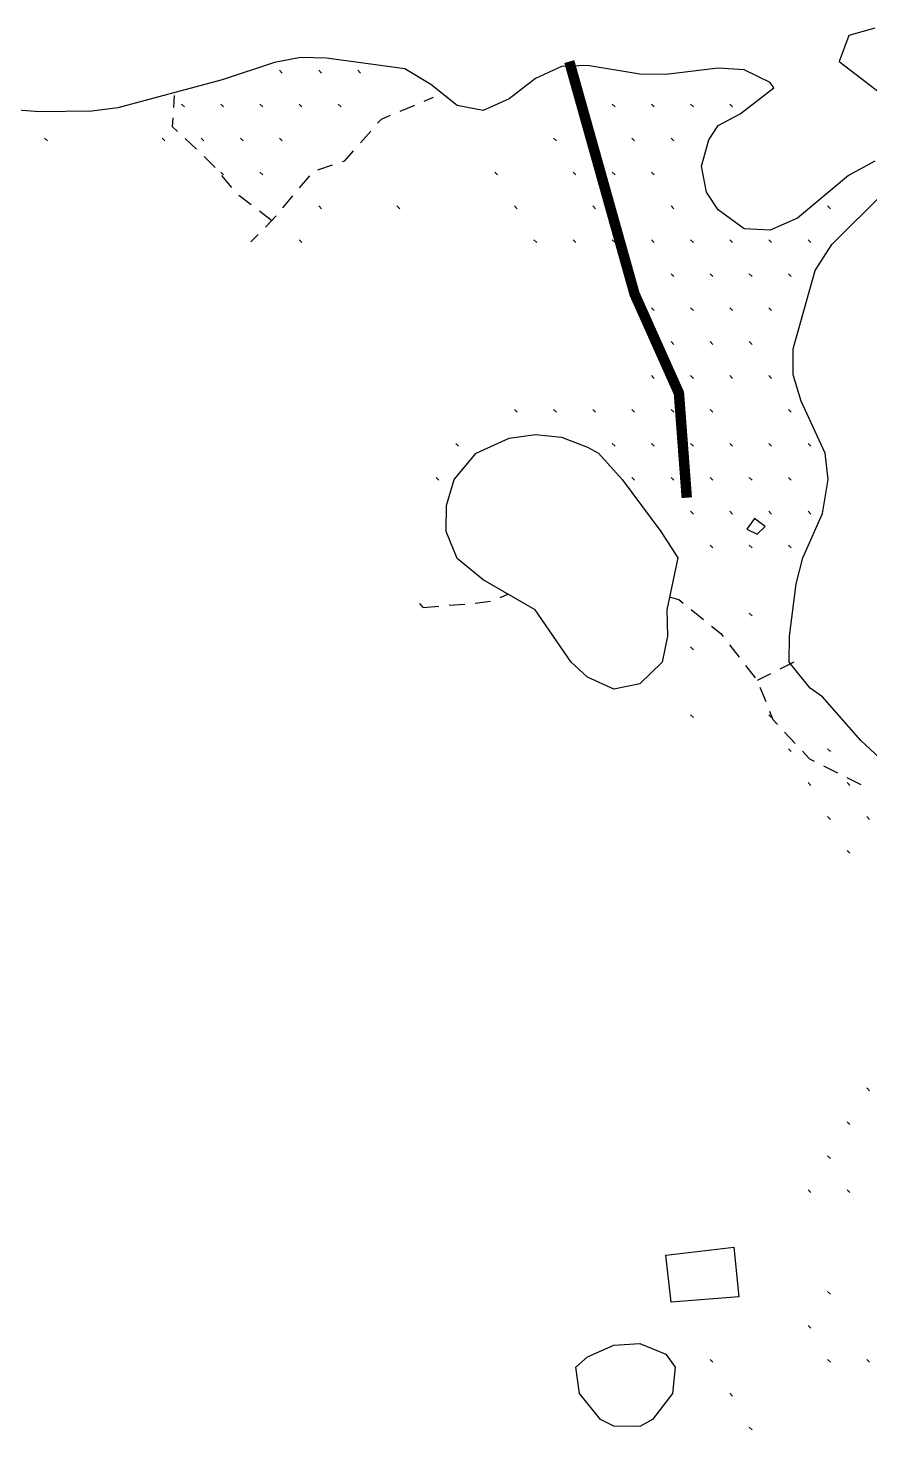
# Model space of a CAD drawing. Header units: millimetres. Extents: x -1 to 1201, y -1 to 901.
# Drawn here: x 86.5 to 151, y 369.7 to 477 of the extents above; entities that cross this region are included whole.
import ezdxf

# ---------------------------------------------------------------- set-up
doc = ezdxf.new("R2010")
doc.units = ezdxf.units.MM
doc.layers.add('ETCH', color=7, linetype='CONTINUOUS')
doc.layers.add('SCORE', color=5, linetype='CONTINUOUS')

msp = doc.modelspace()

# ---------------------------------------------------------------- linework, layer by layer
at = {"layer": 'ETCH', "const_width": 0.8}
msp.add_lwpolyline([(127.984, 474.481), (132.984, 456.681), (136.384, 449.081), (136.984, 441.081)], dxfattribs=at)
at = {"layer": 'ETCH'}
for points in [[(105.778, 473.815), (105.99, 473.602)], [(108.778, 473.815), (108.99, 473.602)], [(111.778, 473.815), (111.99, 473.602)], [(97.677, 470.97), (97.706, 471.425), (97.734, 471.881)], [(116.873, 471.451), (117.229, 471.599), (117.584, 471.747)], [(98.278, 471.217), (98.49, 471.004)], [(101.278, 471.217), (101.49, 471.004)], [(104.278, 471.217), (104.49, 471.004)], [(107.278, 471.217), (107.49, 471.004)], [(110.278, 471.217), (110.49, 471.004)], [(113.297, 469.752), (113.584, 470.081), (114.289, 470.374)], [(115.027, 470.682), (116.135, 471.143)], [(131.278, 471.217), (131.49, 471.004)], [(134.278, 471.217), (134.49, 471.004)], [(137.278, 471.217), (137.49, 471.004)], [(140.278, 471.217), (140.49, 471.004)], [(97.956, 469.134), (97.584, 469.481), (97.627, 470.171)], [(87.778, 468.619), (87.99, 468.406)], [(96.778, 468.619), (96.99, 468.406)], [(99.418, 467.769), (98.541, 468.588)], [(99.778, 468.619), (99.99, 468.406)], [(102.778, 468.619), (102.99, 468.406)], [(105.778, 468.619), (105.99, 468.406)], [(111.98, 468.247), (112.77, 469.15)], [(126.778, 468.619), (126.99, 468.406)], [(132.778, 468.619), (132.99, 468.406)], [(135.778, 468.619), (135.99, 468.406)], [(100.843, 466.37), (100.003, 467.223)], [(110.609, 466.822), (110.784, 466.881), (111.453, 467.645)], [(101.278, 466.021), (101.49, 465.808)], [(104.278, 466.021), (104.49, 465.808)], [(108.712, 466.19), (109.85, 466.569)], [(122.278, 466.021), (122.49, 465.808)], [(128.278, 466.021), (128.49, 465.808)], [(131.278, 466.021), (131.49, 465.808)], [(134.278, 466.021), (134.49, 465.808)], [(102.124, 464.833), (101.355, 465.755)], [(107.318, 464.815), (108.091, 465.733)], [(103.599, 463.5), (102.648, 464.232)], [(106.03, 463.285), (106.803, 464.203)], [(105.184, 462.281), (104.233, 463.012)], [(108.778, 463.423), (108.99, 463.21)], [(114.778, 463.423), (114.99, 463.21)], [(123.778, 463.423), (123.99, 463.21)], [(129.778, 463.423), (129.99, 463.21)], [(135.778, 463.423), (135.99, 463.21)], [(147.778, 463.423), (147.99, 463.21)], [(104.699, 461.795), (105.515, 462.673)], [(103.567, 460.663), (103.85, 460.946), (104.133, 461.229)], [(107.278, 460.825), (107.49, 460.612)], [(125.278, 460.825), (125.49, 460.612)], [(128.278, 460.825), (128.49, 460.612)], [(131.278, 460.825), (131.49, 460.612)], [(134.278, 460.825), (134.49, 460.612)], [(137.278, 460.825), (137.49, 460.612)], [(140.278, 460.825), (140.49, 460.612)], [(143.278, 460.825), (143.49, 460.612)], [(146.278, 460.825), (146.49, 460.612)], [(132.778, 458.227), (132.99, 458.014)], [(135.778, 458.227), (135.99, 458.014)], [(138.778, 458.227), (138.99, 458.014)], [(141.778, 458.227), (141.99, 458.014)], [(144.778, 458.227), (144.99, 458.014)], [(134.278, 455.629), (134.49, 455.416)], [(137.278, 455.629), (137.49, 455.416)], [(140.278, 455.629), (140.49, 455.416)], [(143.278, 455.629), (143.49, 455.416)], [(135.778, 453.031), (135.99, 452.818)], [(138.778, 453.031), (138.99, 452.818)], [(141.778, 453.031), (141.99, 452.818)], [(134.278, 450.433), (134.49, 450.22)], [(137.278, 450.433), (137.49, 450.22)], [(140.278, 450.433), (140.49, 450.22)], [(143.278, 450.433), (143.49, 450.22)], [(123.778, 447.835), (123.99, 447.622)], [(126.778, 447.835), (126.99, 447.622)], [(129.778, 447.835), (129.99, 447.622)], [(132.778, 447.835), (132.99, 447.622)], [(135.778, 447.835), (135.99, 447.622)], [(138.778, 447.835), (138.99, 447.622)], [(144.778, 447.835), (144.99, 447.622)], [(119.278, 445.237), (119.49, 445.024)], [(131.278, 445.237), (131.49, 445.024)], [(134.278, 445.237), (134.49, 445.024)], [(137.278, 445.237), (137.49, 445.024)], [(140.278, 445.237), (140.49, 445.024)], [(143.278, 445.237), (143.49, 445.024)], [(146.278, 445.237), (146.49, 445.024)], [(117.778, 442.639), (117.99, 442.426)], [(132.778, 442.639), (132.99, 442.426)], [(135.778, 442.639), (135.99, 442.426)], [(138.778, 442.639), (138.99, 442.426)], [(141.778, 442.639), (141.99, 442.426)], [(144.778, 442.639), (144.99, 442.426)], [(137.278, 440.041), (137.49, 439.828)], [(140.278, 440.041), (140.49, 439.828)], [(143.278, 440.041), (143.49, 439.828)], [(146.278, 440.041), (146.49, 439.828)], [(138.778, 437.443), (138.99, 437.23)], [(141.778, 437.443), (141.99, 437.23)], [(144.778, 437.443), (144.99, 437.23)], [(116.784, 432.681), (116.53, 432.974)], [(116.784, 432.681), (117.98, 432.776)], [(118.778, 432.84), (119.974, 432.936)], [(120.772, 432.999), (121.955, 433.149)], [(122.698, 433.446), (122.991, 433.563), (123.284, 433.681)], [(135.634, 433.481), (136.384, 433.281), (136.713, 433.013)], [(137.334, 432.509), (138.265, 431.752)], [(141.778, 432.247), (141.99, 432.034)], [(138.886, 431.248), (139.584, 430.681), (139.769, 430.443)], [(137.278, 429.649), (137.49, 429.436)], [(140.26, 429.812), (140.997, 428.864)], [(145.184, 428.481), (144.111, 427.944)], [(141.488, 428.233), (142.225, 427.286)], [(143.395, 427.586), (142.384, 427.081)], [(142.585, 426.579), (143.031, 425.465)], [(137.278, 424.453), (137.49, 424.24)], [(143.278, 424.453), (143.49, 424.24)], [(143.328, 424.722), (143.584, 424.081), (143.932, 423.708)], [(144.477, 423.124), (145.296, 422.246)], [(144.778, 421.855), (144.99, 421.642)], [(145.842, 421.662), (146.384, 421.081), (146.747, 420.899)], [(147.778, 421.855), (147.99, 421.642)], [(147.462, 420.542), (148.536, 420.005)], [(146.278, 419.257), (146.49, 419.044)], [(149.251, 419.647), (150.324, 419.11)], [(149.278, 419.257), (149.49, 419.044)], [(147.778, 416.659), (147.99, 416.446)], [(150.778, 416.659), (150.99, 416.446)], [(149.278, 414.061), (149.49, 413.848)], [(150.778, 395.875), (150.99, 395.662)], [(149.278, 393.277), (149.49, 393.064)], [(147.778, 390.679), (147.99, 390.466)], [(146.278, 388.081), (146.49, 387.868)], [(149.278, 388.081), (149.49, 387.868)], [(147.778, 380.287), (147.99, 380.074)], [(146.278, 377.689), (146.49, 377.476)], [(138.778, 375.091), (138.99, 374.878)], [(147.778, 375.091), (147.99, 374.878)], [(150.778, 375.091), (150.99, 374.878)], [(140.278, 372.493), (140.49, 372.28)], [(141.778, 369.895), (141.99, 369.682)]]:
    msp.add_lwpolyline(points, dxfattribs=at)
for points in [[(142.184, 439.481), (141.584, 438.681), (142.384, 438.281), (142.984, 438.881)], [(135.384, 383.081), (140.584, 383.681), (140.984, 379.881), (135.784, 379.481)]]:
    msp.add_lwpolyline(points, close=True, dxfattribs=at)
at = {"layer": 'SCORE'}
for points in [[(151.384, 477.049), (149.401, 476.481), (148.666, 474.481), (153.907, 470.481)], [(151.384, 466.854), (149.384, 465.76), (145.457, 462.481), (143.384, 461.572), (141.384, 461.678), (139.384, 463.122), (138.501, 464.481), (138.117, 466.481), (138.68, 468.481), (139.384, 469.573), (141.086, 470.481), (143.663, 472.481), (143.384, 472.874), (141.384, 473.857), (139.384, 473.98), (135.384, 473.483), (133.384, 473.505), (129.384, 474.175), (127.384, 474.104), (125.384, 473.197), (123.384, 471.639), (121.384, 470.746), (119.384, 471.116), (117.384, 472.733), (115.384, 473.927), (109.384, 474.742), (107.384, 474.796), (105.384, 474.411), (101.384, 473.085), (93.384, 470.939), (91.384, 470.67), (87.384, 470.621), (85.384, 470.795)], [(152.467, 420.481), (150.324, 422.481), (147.384, 425.834), (146.43, 426.481), (144.842, 428.481), (144.856, 430.481), (145.371, 434.481), (145.869, 436.481), (147.384, 439.866), (147.823, 442.481), (147.583, 444.481), (145.761, 448.481), (145.143, 450.481), (145.131, 452.481), (146.825, 458.481), (148.102, 460.481), (152.139, 464.481)]]:
    msp.add_lwpolyline(points, dxfattribs=at)
for points in [[(120.844, 444.481), (123.384, 445.633), (125.384, 445.923), (127.384, 445.718), (129.384, 444.961), (130.219, 444.481), (132.025, 442.481), (135.004, 438.481), (136.307, 436.481), (135.449, 432.481), (135.498, 430.481), (135.11, 428.481), (133.384, 426.823), (131.384, 426.421), (129.384, 427.341), (128.126, 428.481), (125.365, 432.481), (121.384, 434.78), (119.384, 436.411), (118.559, 438.481), (118.567, 440.481), (119.153, 442.481)], [(128.494, 374.481), (129.384, 375.279), (131.384, 376.166), (133.384, 376.3), (135.384, 375.482), (136.089, 374.481), (135.892, 372.481), (134.365, 370.481), (133.384, 369.942), (131.384, 369.97), (130.362, 370.481), (128.755, 372.481)]]:
    msp.add_lwpolyline(points, close=True, dxfattribs=at)

doc.saveas('drawing.dxf')
